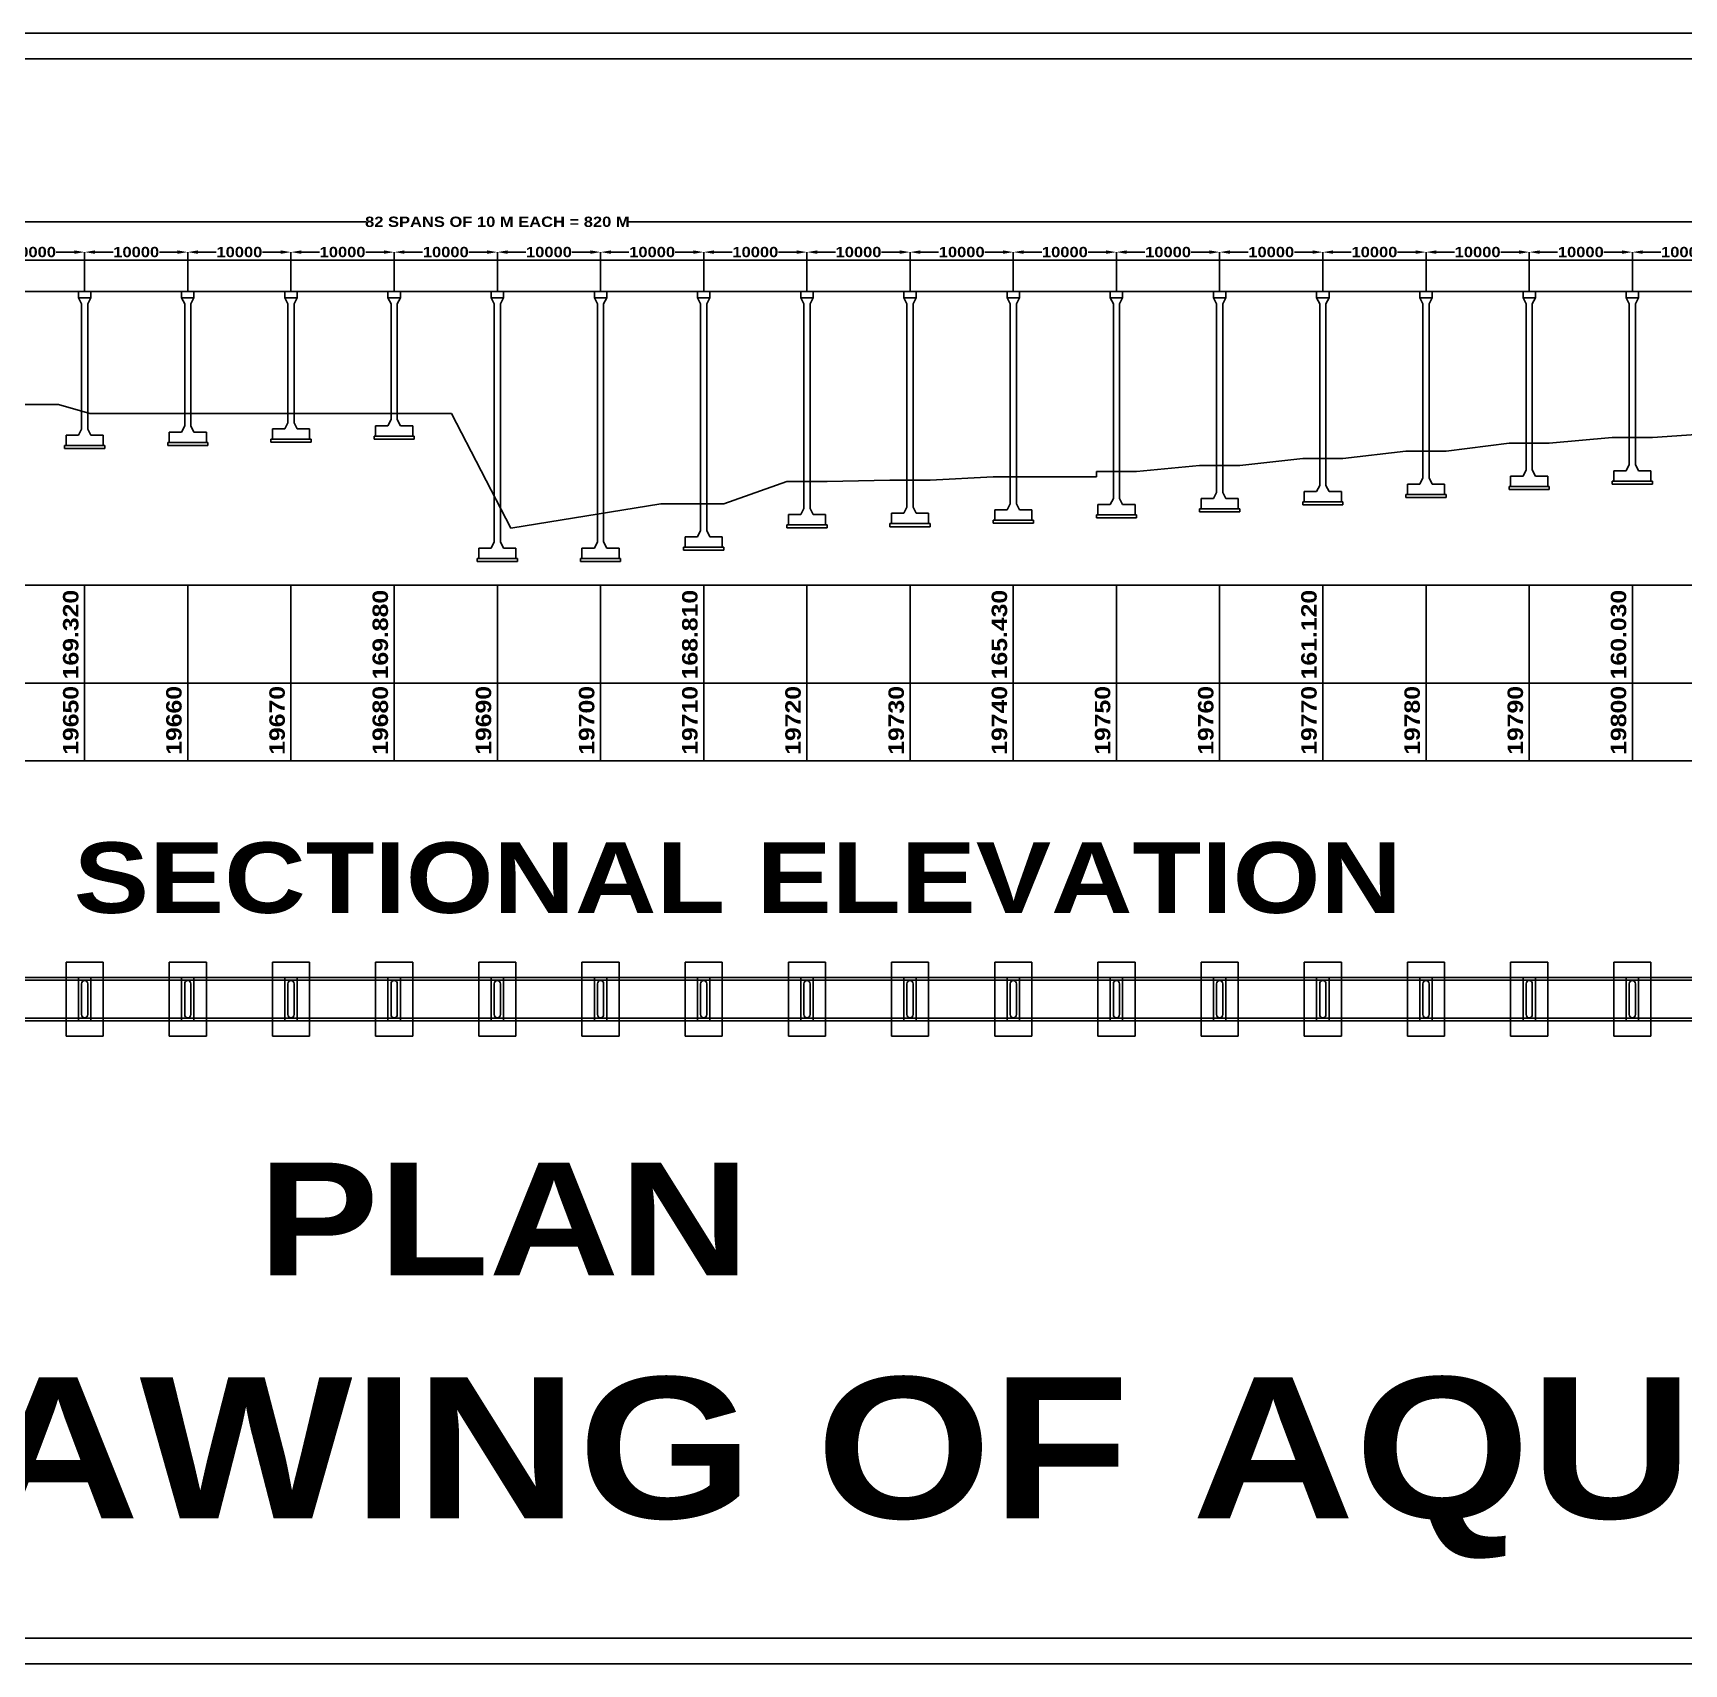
# Model space of a CAD drawing. Header units: millimetres. Extents: x -78649 to 789451, y -132618 to 25389.
# Drawn here: x 324151 to 484151, y -132618 to 25389 of the extents above; entities that cross this region are included whole.
import ezdxf

# ---------------------------------------------------------------- set-up
doc = ezdxf.new("R2010")
doc.units = ezdxf.units.MM
doc.styles.get("Standard").update_dxf_attribs({"font": 'ARIBLK.TTF'})
doc.dimstyles.new('ISO-25', dxfattribs={"dimtxt": 1000, "dimasz": 1000, "dimexe": 1.25, "dimexo": 0.625, "dimtad": 0, "dimtxsty": 'Standard', "dimcen": 75, "dimadec": 0, "dimazin": 0, "dimtfac": 1, "dimtmove": 0, "dimatfit": 2, "dimfxl": 0, "dimarcsym": 0})

# ---------------------------------------------------------------- blocks, each defined once
blk = doc.blocks.new('*D12')
at = {"color": 0, "lineweight": -2}
for p, q in [((369151, 3390), (369151, 4165)), ((370151, 4164), (371906, 4164)), ((378151, 4164), (376395, 4164)), ((379151, 3390), (379151, 4165))]:
    blk.add_line(p, q, dxfattribs=at)
at = {"color": 0}
for points in [[(370151, 4331), (370151, 3998), (369151, 4164)], [(378151, 4331), (378151, 3998), (379151, 4164)]]:
    blk.add_solid(points, dxfattribs=at)
at = {"layer": 'Defpoints', "color": 0}
for p in [(369151, 3389), (379151, 4164), (379151, 3389)]:
    blk.add_point(p, dxfattribs=at)
at = {"color": 0, "insert": (374151, 4164), "char_height": 1000, "attachment_point": 5}
blk.add_mtext('10000', dxfattribs=at)
blk = doc.blocks.new('*D13')
at = {"color": 0, "lineweight": -2}
for p, q in [((379151, 3390), (379151, 4165)), ((380151, 4164), (381906, 4164)), ((388151, 4164), (386395, 4164)), ((389151, 3390), (389151, 4165))]:
    blk.add_line(p, q, dxfattribs=at)
at = {"color": 0}
for points in [[(380151, 4331), (380151, 3998), (379151, 4164)], [(388151, 4331), (388151, 3998), (389151, 4164)]]:
    blk.add_solid(points, dxfattribs=at)
at = {"layer": 'Defpoints', "color": 0}
for p in [(379151, 3389), (389151, 4164), (389151, 3389)]:
    blk.add_point(p, dxfattribs=at)
at = {"color": 0, "insert": (384151, 4164), "char_height": 1000, "attachment_point": 5}
blk.add_mtext('10000', dxfattribs=at)
blk = doc.blocks.new('*D14')
at = {"color": 0, "lineweight": -2}
for p, q in [((389151, 3390), (389151, 4165)), ((390151, 4164), (391906, 4164)), ((398151, 4164), (396395, 4164)), ((399151, 3390), (399151, 4165))]:
    blk.add_line(p, q, dxfattribs=at)
at = {"color": 0}
for points in [[(390151, 4331), (390151, 3998), (389151, 4164)], [(398151, 4331), (398151, 3998), (399151, 4164)]]:
    blk.add_solid(points, dxfattribs=at)
at = {"layer": 'Defpoints', "color": 0}
for p in [(389151, 3389), (399151, 4164), (399151, 3389)]:
    blk.add_point(p, dxfattribs=at)
at = {"color": 0, "insert": (394151, 4164), "char_height": 1000, "attachment_point": 5}
blk.add_mtext('10000', dxfattribs=at)
blk = doc.blocks.new('*D15')
at = {"color": 0, "lineweight": -2}
for p, q in [((399151, 3390), (399151, 4165)), ((400151, 4164), (401906, 4164)), ((408151, 4164), (406395, 4164)), ((409151, 3390), (409151, 4165))]:
    blk.add_line(p, q, dxfattribs=at)
at = {"color": 0}
for points in [[(400151, 4331), (400151, 3998), (399151, 4164)], [(408151, 4331), (408151, 3998), (409151, 4164)]]:
    blk.add_solid(points, dxfattribs=at)
at = {"layer": 'Defpoints', "color": 0}
for p in [(399151, 3389), (409151, 4164), (409151, 3389)]:
    blk.add_point(p, dxfattribs=at)
at = {"color": 0, "insert": (404151, 4164), "char_height": 1000, "attachment_point": 5}
blk.add_mtext('10000', dxfattribs=at)
blk = doc.blocks.new('*D16')
at = {"color": 0, "lineweight": -2}
for p, q in [((409151, 3390), (409151, 4165)), ((410151, 4164), (411906, 4164)), ((418151, 4164), (416395, 4164)), ((419151, 3390), (419151, 4165))]:
    blk.add_line(p, q, dxfattribs=at)
at = {"color": 0}
for points in [[(410151, 4331), (410151, 3998), (409151, 4164)], [(418151, 4331), (418151, 3998), (419151, 4164)]]:
    blk.add_solid(points, dxfattribs=at)
at = {"layer": 'Defpoints', "color": 0}
for p in [(409151, 3389), (419151, 4164), (419151, 3389)]:
    blk.add_point(p, dxfattribs=at)
at = {"color": 0, "insert": (414151, 4164), "char_height": 1000, "attachment_point": 5}
blk.add_mtext('10000', dxfattribs=at)
blk = doc.blocks.new('*D17')
at = {"color": 0, "lineweight": -2}
for p, q in [((419151, 3390), (419151, 4165)), ((420151, 4164), (421906, 4164)), ((428151, 4164), (426395, 4164)), ((429151, 3390), (429151, 4165))]:
    blk.add_line(p, q, dxfattribs=at)
at = {"color": 0}
for points in [[(420151, 4331), (420151, 3998), (419151, 4164)], [(428151, 4331), (428151, 3998), (429151, 4164)]]:
    blk.add_solid(points, dxfattribs=at)
at = {"layer": 'Defpoints', "color": 0}
for p in [(419151, 3389), (429151, 4164), (429151, 3389)]:
    blk.add_point(p, dxfattribs=at)
at = {"color": 0, "insert": (424151, 4164), "char_height": 1000, "attachment_point": 5}
blk.add_mtext('10000', dxfattribs=at)
blk = doc.blocks.new('*D18')
at = {"color": 0, "lineweight": -2}
for p, q in [((429151, 3390), (429151, 4165)), ((430151, 4164), (431906, 4164)), ((438151, 4164), (436395, 4164)), ((439151, 3390), (439151, 4165))]:
    blk.add_line(p, q, dxfattribs=at)
at = {"color": 0}
for points in [[(430151, 4331), (430151, 3998), (429151, 4164)], [(438151, 4331), (438151, 3998), (439151, 4164)]]:
    blk.add_solid(points, dxfattribs=at)
at = {"layer": 'Defpoints', "color": 0}
for p in [(429151, 3389), (439151, 4164), (439151, 3389)]:
    blk.add_point(p, dxfattribs=at)
at = {"color": 0, "insert": (434151, 4164), "char_height": 1000, "attachment_point": 5}
blk.add_mtext('10000', dxfattribs=at)
blk = doc.blocks.new('*D19')
at = {"color": 0, "lineweight": -2}
for p, q in [((439151, 3390), (439151, 4165)), ((440151, 4164), (441906, 4164)), ((448151, 4164), (446395, 4164)), ((449151, 3390), (449151, 4165))]:
    blk.add_line(p, q, dxfattribs=at)
at = {"color": 0}
for points in [[(440151, 4331), (440151, 3998), (439151, 4164)], [(448151, 4331), (448151, 3998), (449151, 4164)]]:
    blk.add_solid(points, dxfattribs=at)
at = {"layer": 'Defpoints', "color": 0}
for p in [(439151, 3389), (449151, 4164), (449151, 3389)]:
    blk.add_point(p, dxfattribs=at)
at = {"color": 0, "insert": (444151, 4164), "char_height": 1000, "attachment_point": 5}
blk.add_mtext('10000', dxfattribs=at)
blk = doc.blocks.new('*D20')
at = {"color": 0, "lineweight": -2}
for p, q in [((449151, 3390), (449151, 4165)), ((450151, 4164), (451906, 4164)), ((458151, 4164), (456395, 4164)), ((459151, 3390), (459151, 4165))]:
    blk.add_line(p, q, dxfattribs=at)
at = {"color": 0}
for points in [[(450151, 4331), (450151, 3998), (449151, 4164)], [(458151, 4331), (458151, 3998), (459151, 4164)]]:
    blk.add_solid(points, dxfattribs=at)
at = {"layer": 'Defpoints', "color": 0}
for p in [(449151, 3389), (459151, 4164), (459151, 3389)]:
    blk.add_point(p, dxfattribs=at)
at = {"color": 0, "insert": (454151, 4164), "char_height": 1000, "attachment_point": 5}
blk.add_mtext('10000', dxfattribs=at)
blk = doc.blocks.new('*D21')
at = {"color": 0, "lineweight": -2}
for p, q in [((459151, 3390), (459151, 4165)), ((460151, 4164), (461906, 4164)), ((468151, 4164), (466395, 4164)), ((469151, 3390), (469151, 4165))]:
    blk.add_line(p, q, dxfattribs=at)
at = {"color": 0}
for points in [[(460151, 4331), (460151, 3998), (459151, 4164)], [(468151, 4331), (468151, 3998), (469151, 4164)]]:
    blk.add_solid(points, dxfattribs=at)
at = {"layer": 'Defpoints', "color": 0}
for p in [(459151, 3389), (469151, 4164), (469151, 3389)]:
    blk.add_point(p, dxfattribs=at)
at = {"color": 0, "insert": (464151, 4164), "char_height": 1000, "attachment_point": 5}
blk.add_mtext('10000', dxfattribs=at)
blk = doc.blocks.new('*D22')
at = {"color": 0, "lineweight": -2}
for p, q in [((469151, 3390), (469151, 4165)), ((470151, 4164), (471906, 4164)), ((478151, 4164), (476395, 4164)), ((479151, 3390), (479151, 4165))]:
    blk.add_line(p, q, dxfattribs=at)
at = {"color": 0}
for points in [[(470151, 4331), (470151, 3998), (469151, 4164)], [(478151, 4331), (478151, 3998), (479151, 4164)]]:
    blk.add_solid(points, dxfattribs=at)
at = {"layer": 'Defpoints', "color": 0}
for p in [(469151, 3389), (479151, 4164), (479151, 3389)]:
    blk.add_point(p, dxfattribs=at)
at = {"color": 0, "insert": (474151, 4164), "char_height": 1000, "attachment_point": 5}
blk.add_mtext('10000', dxfattribs=at)
blk = doc.blocks.new('*D23')
at = {"color": 0, "lineweight": -2}
for p, q in [((479151, 3390), (479151, 4165)), ((480151, 4164), (481906, 4164)), ((488151, 4164), (486395, 4164)), ((489151, 3390), (489151, 4165))]:
    blk.add_line(p, q, dxfattribs=at)
at = {"color": 0}
for points in [[(480151, 4331), (480151, 3998), (479151, 4164)], [(488151, 4331), (488151, 3998), (489151, 4164)]]:
    blk.add_solid(points, dxfattribs=at)
at = {"layer": 'Defpoints', "color": 0}
for p in [(479151, 3389), (489151, 4164), (489151, 3389)]:
    blk.add_point(p, dxfattribs=at)
at = {"color": 0, "insert": (484151, 4164), "char_height": 1000, "attachment_point": 5}
blk.add_mtext('10000', dxfattribs=at)
blk = doc.blocks.new('*D82')
at = {"color": 0, "lineweight": -2}
for p, q in [((339151, 3390), (339151, 4165)), ((340151, 4164), (341906, 4164)), ((348151, 4164), (346395, 4164)), ((349151, 3390), (349151, 4165))]:
    blk.add_line(p, q, dxfattribs=at)
at = {"color": 0}
for points in [[(340151, 4331), (340151, 3998), (339151, 4164)], [(348151, 4331), (348151, 3998), (349151, 4164)]]:
    blk.add_solid(points, dxfattribs=at)
at = {"layer": 'Defpoints', "color": 0}
for p in [(339151, 3389), (349151, 4164), (349151, 3389)]:
    blk.add_point(p, dxfattribs=at)
at = {"color": 0, "insert": (344151, 4164), "char_height": 1000, "attachment_point": 5}
blk.add_mtext('10000', dxfattribs=at)
blk = doc.blocks.new('*D80')
at = {"color": 0, "lineweight": -2}
for p, q in [((319151, 3390), (319151, 4165)), ((320151, 4164), (321906, 4164)), ((328151, 4164), (326395, 4164)), ((329151, 3390), (329151, 4165))]:
    blk.add_line(p, q, dxfattribs=at)
at = {"color": 0}
for points in [[(320151, 4331), (320151, 3998), (319151, 4164)], [(328151, 4331), (328151, 3998), (329151, 4164)]]:
    blk.add_solid(points, dxfattribs=at)
at = {"layer": 'Defpoints', "color": 0}
for p in [(319151, 3389), (329151, 4164), (329151, 3389)]:
    blk.add_point(p, dxfattribs=at)
at = {"color": 0, "insert": (324151, 4164), "char_height": 1000, "attachment_point": 5}
blk.add_mtext('10000', dxfattribs=at)
blk = doc.blocks.new('*D81')
at = {"color": 0, "lineweight": -2}
for p, q in [((329151, 3390), (329151, 4165)), ((330151, 4164), (331906, 4164)), ((338151, 4164), (336395, 4164)), ((339151, 3390), (339151, 4165))]:
    blk.add_line(p, q, dxfattribs=at)
at = {"color": 0}
for points in [[(330151, 4331), (330151, 3998), (329151, 4164)], [(338151, 4331), (338151, 3998), (339151, 4164)]]:
    blk.add_solid(points, dxfattribs=at)
at = {"layer": 'Defpoints', "color": 0}
for p in [(329151, 3389), (339151, 4164), (339151, 3389)]:
    blk.add_point(p, dxfattribs=at)
at = {"color": 0, "insert": (334151, 4164), "char_height": 1000, "attachment_point": 5}
blk.add_mtext('10000', dxfattribs=at)
blk = doc.blocks.new('*D84')
at = {"color": 0, "lineweight": -2}
for p, q in [((359151, 3390), (359151, 4165)), ((360151, 4164), (361906, 4164)), ((368151, 4164), (366395, 4164)), ((369151, 3390), (369151, 4165))]:
    blk.add_line(p, q, dxfattribs=at)
at = {"color": 0}
for points in [[(360151, 4331), (360151, 3998), (359151, 4164)], [(368151, 4331), (368151, 3998), (369151, 4164)]]:
    blk.add_solid(points, dxfattribs=at)
at = {"layer": 'Defpoints', "color": 0}
for p in [(359151, 3389), (369151, 4164), (369151, 3389)]:
    blk.add_point(p, dxfattribs=at)
at = {"color": 0, "insert": (364151, 4164), "char_height": 1000, "attachment_point": 5}
blk.add_mtext('10000', dxfattribs=at)
blk = doc.blocks.new('*D83')
at = {"color": 0, "lineweight": -2}
for p, q in [((349151, 3390), (349151, 4165)), ((350151, 4164), (351906, 4164)), ((358151, 4164), (356395, 4164)), ((359151, 3390), (359151, 4165))]:
    blk.add_line(p, q, dxfattribs=at)
at = {"color": 0}
for points in [[(350151, 4331), (350151, 3998), (349151, 4164)], [(358151, 4331), (358151, 3998), (359151, 4164)]]:
    blk.add_solid(points, dxfattribs=at)
at = {"layer": 'Defpoints', "color": 0}
for p in [(349151, 3389), (359151, 4164), (359151, 3389)]:
    blk.add_point(p, dxfattribs=at)
at = {"color": 0, "insert": (354151, 4164), "char_height": 1000, "attachment_point": 5}
blk.add_mtext('10000', dxfattribs=at)
blk = doc.blocks.new('*D85')
at = {"color": 0, "lineweight": -2}
for p, q in [((-40849, 3390), (-40849, 7097)), ((-39849, 7096), (356463, 7096)), ((778151, 7096), (381839, 7096)), ((779151, 4166), (779151, 7097))]:
    blk.add_line(p, q, dxfattribs=at)
at = {"color": 0}
for points in [[(-39849, 7263), (-39849, 6929), (-40849, 7096)], [(778151, 7263), (778151, 6929), (779151, 7096)]]:
    blk.add_solid(points, dxfattribs=at)
at = {"layer": 'Defpoints', "color": 0}
for p in [(779151, 7096), (-40849, 3390), (779151, 4165)]:
    blk.add_point(p, dxfattribs=at)
at = {"color": 0, "insert": (369151, 7096), "char_height": 1000, "attachment_point": 5}
blk.add_mtext('82 SPANS OF 10 M EACH = 820 M', dxfattribs=at)

msp = doc.modelspace()

# ---------------------------------------------------------------- linework, layer by layer
for p, q in [((-78649.128, 25389.045), (789450.872, 25389.045)), ((-76149.128, 22889.045), (786950.872, 22889.045)), ((-45649.128, 3389.045), (401700.872, 3389.045)), ((326600.872, 3389.045), (331700.872, 3389.045)), ((329150.872, 3389.045), (329150.872, 339.045)), ((336600.872, 3389.045), (341700.872, 3389.045)), ((339150.872, 3389.045), (339150.872, 339.045)), ((346600.872, 3389.045), (351700.872, 3389.045)), ((349150.872, 3389.045), (349150.872, 339.045)), ((356600.872, 3389.045), (361700.872, 3389.045)), ((359150.872, 3389.045), (359150.872, 339.045)), ((366600.872, 3389.045), (371700.872, 3389.045)), ((369150.872, 3389.045), (369150.872, 339.045)), ((369150.872, 3389.045), (369150.872, 339.045)), ((376600.872, 3389.045), (381700.872, 3389.045)), ((379150.872, 3389.045), (379150.872, 339.045)), ((386600.872, 3389.045), (391700.872, 3389.045)), ((389150.872, 3389.045), (389150.872, 339.045)), ((399150.872, 3389.045), (399150.872, 339.045)), ((399150.872, 3389.045), (421700.872, 3389.045)), ((399150.872, 3389.045), (481700.872, 3389.045)), ((399150.872, 3389.045), (571700.872, 3389.045)), ((399150.872, 3389.045), (783950.872, 3389.045)), ((406600.872, 3389.045), (411700.872, 3389.045)), ((409150.872, 3389.045), (409150.872, 339.045)), ((419150.872, 3389.045), (419150.872, 339.045)), ((426600.872, 3389.045), (431700.872, 3389.045)), ((429150.872, 3389.045), (429150.872, 339.045)), ((436600.872, 3389.045), (441700.872, 3389.045)), ((439150.872, 3389.045), (439150.872, 339.045)), ((446600.872, 3389.045), (451700.872, 3389.045)), ((449150.872, 3389.045), (449150.872, 339.045)), ((456600.872, 3389.045), (461700.872, 3389.045)), ((459150.872, 3389.045), (459150.872, 339.045)), ((466600.872, 3389.045), (471700.872, 3389.045)), ((469150.872, 3389.045), (469150.872, 339.045)), ((479150.872, 3389.045), (479150.872, 339.045)), ((271700.872, 339.045), (391700.872, 339.045)), ((326600.872, 339.045), (331700.872, 339.045)), ((328550.872, 339.045), (328550.872, -260.955)), ((329750.872, 339.045), (329750.872, -260.955)), ((336600.872, 339.045), (341700.872, 339.045)), ((338550.872, 339.045), (338550.872, -260.955)), ((339750.872, 339.045), (339750.872, -260.955)), ((346600.872, 339.045), (351700.872, 339.045)), ((348550.872, 339.045), (348550.872, -260.955)), ((349750.872, 339.045), (349750.872, -260.955)), ((356600.872, 339.045), (361700.872, 339.045)), ((358550.872, 339.045), (358550.872, -260.955)), ((359750.872, 339.045), (359750.872, -260.955)), ((366600.872, 339.045), (371700.872, 339.045)), ((368550.872, 339.045), (368550.872, -260.955)), ((368550.872, 339.045), (368550.872, -260.955)), ((369750.872, 339.045), (369750.872, -260.955)), ((369750.872, 339.045), (369750.872, -260.955)), ((376600.872, 339.045), (381700.872, 339.045)), ((378550.872, 339.045), (378550.872, -260.955)), ((379750.872, 339.045), (379750.872, -260.955)), ((386600.872, 339.045), (391700.872, 339.045)), ((388550.872, 339.045), (388550.872, -260.955)), ((389750.872, 339.045), (389750.872, -260.955)), ((396600.872, 339.045), (391700.872, 339.045)), ((396600.872, 339.045), (401700.872, 339.045)), ((398550.872, 339.045), (398550.872, -260.955)), ((399150.872, 339.045), (481700.872, 339.045)), ((399150.872, 339.045), (571700.872, 339.045)), ((399150.872, 339.045), (783950.872, 339.045)), ((399750.872, 339.045), (399750.872, -260.955)), ((406600.872, 339.045), (411700.872, 339.045)), ((408550.872, 339.045), (408550.872, -260.955)), ((409750.872, 339.045), (409750.872, -260.955)), ((416600.872, 339.045), (421700.872, 339.045)), ((418550.872, 339.045), (418550.872, -260.955)), ((419750.872, 339.045), (419750.872, -260.955)), ((426600.872, 339.045), (431700.872, 339.045)), ((428550.872, 339.045), (428550.872, -260.955)), ((429750.872, 339.045), (429750.872, -260.955)), ((436600.872, 339.045), (441700.872, 339.045)), ((438550.872, 339.045), (438550.872, -260.955)), ((439750.872, 339.045), (439750.872, -260.955)), ((446600.872, 339.045), (451700.872, 339.045)), ((448550.872, 339.045), (448550.872, -260.955)), ((449750.872, 339.045), (449750.872, -260.955)), ((456600.872, 339.045), (461700.872, 339.045)), ((458550.872, 339.045), (458550.872, -260.955)), ((459750.872, 339.045), (459750.872, -260.955)), ((466600.872, 339.045), (471700.872, 339.045)), ((468550.872, 339.045), (468550.872, -260.955)), ((469750.872, 339.045), (469750.872, -260.955)), ((478550.872, 339.045), (478550.872, -260.955)), ((479750.872, 339.045), (479750.872, -260.955)), ((328550.872, -260.955), (329750.872, -260.955)), ((328550.872, -260.955), (328850.872, -860.955)), ((328850.872, -860.955), (328850.872, -12974.195)), ((329750.872, -260.955), (329450.872, -860.955)), ((329450.872, -860.955), (329450.872, -12974.195)), ((338550.872, -260.955), (339750.872, -260.955)), ((338550.872, -260.955), (338850.872, -860.955)), ((338850.872, -860.955), (338850.872, -12667.117)), ((339750.872, -260.955), (339450.872, -860.955)), ((339450.872, -860.955), (339450.872, -12667.117)), ((348550.872, -260.955), (349750.872, -260.955)), ((348550.872, -260.955), (348850.872, -860.955)), ((348850.872, -860.955), (348850.872, -12360.039)), ((349750.872, -260.955), (349450.872, -860.955)), ((349450.872, -860.955), (349450.872, -12360.039)), ((358550.872, -260.955), (358850.872, -860.955)), ((358550.872, -260.955), (359750.872, -260.955)), ((358850.872, -860.955), (358850.872, -12052.961)), ((359750.872, -260.955), (359450.872, -860.955)), ((359450.872, -860.955), (359450.872, -12052.961)), ((368550.872, -260.955), (369750.872, -260.955)), ((368550.872, -260.955), (368850.872, -860.955)), ((368550.872, -260.955), (369750.872, -260.955)), ((368550.872, -260.955), (368850.872, -860.955)), ((368850.872, -860.955), (368850.872, -23910.955)), ((368850.872, -860.955), (368850.872, -11745.883)), ((369750.872, -260.955), (369450.872, -860.955)), ((369750.872, -260.955), (369450.872, -860.955)), ((369450.872, -860.955), (369450.872, -23910.955)), ((369450.872, -860.955), (369450.872, -11745.883)), ((378550.872, -260.955), (379750.872, -260.955)), ((378550.872, -260.955), (378850.872, -860.955)), ((378850.872, -860.955), (378850.872, -23910.955)), ((379750.872, -260.955), (379450.872, -860.955)), ((379450.872, -860.955), (379450.872, -23910.955)), ((388550.872, -260.955), (389750.872, -260.955)), ((388550.872, -260.955), (388850.872, -860.955)), ((388850.872, -860.955), (388850.872, -22810.955)), ((389750.872, -260.955), (389450.872, -860.955)), ((389450.872, -860.955), (389450.872, -22810.955)), ((398550.872, -260.955), (399750.872, -260.955)), ((398550.872, -260.955), (398850.872, -860.955)), ((398850.872, -860.955), (398850.872, -20660.955)), ((399750.872, -260.955), (399450.872, -860.955)), ((399450.872, -860.955), (399450.872, -20660.955)), ((408550.872, -260.955), (409750.872, -260.955)), ((408550.872, -260.955), (408850.872, -860.955)), ((408850.872, -860.955), (408850.872, -20540.955)), ((409750.872, -260.955), (409450.872, -860.955)), ((409450.872, -860.955), (409450.872, -20540.955)), ((418550.872, -260.955), (419750.872, -260.955)), ((418550.872, -260.955), (418850.872, -860.955)), ((418850.872, -860.955), (418850.872, -20210.955)), ((419750.872, -260.955), (419450.872, -860.955)), ((419450.872, -860.955), (419450.872, -20210.955)), ((428550.872, -260.955), (429750.872, -260.955)), ((428550.872, -260.955), (428850.872, -860.955)), ((428850.872, -860.955), (428850.872, -19690.955)), ((429750.872, -260.955), (429450.872, -860.955)), ((429450.872, -860.955), (429450.872, -19690.955)), ((438550.872, -260.955), (439750.872, -260.955)), ((438550.872, -260.955), (438850.872, -860.955)), ((438850.872, -860.955), (438850.872, -19110.955)), ((439750.872, -260.955), (439450.872, -860.955)), ((439450.872, -860.955), (439450.872, -19110.955)), ((448550.872, -260.955), (449750.872, -260.955)), ((448550.872, -260.955), (448850.872, -860.955)), ((448850.872, -860.955), (448850.872, -18430.955)), ((449750.872, -260.955), (449450.872, -860.955)), ((449450.872, -860.955), (449450.872, -18430.955)), ((458550.872, -260.955), (459750.872, -260.955)), ((458550.872, -260.955), (458850.872, -860.955)), ((458850.872, -860.955), (458850.872, -17710.955)), ((459750.872, -260.955), (459450.872, -860.955)), ((459450.872, -860.955), (459450.872, -17710.955)), ((468550.872, -260.955), (469750.872, -260.955)), ((468550.872, -260.955), (468850.872, -860.955)), ((468850.872, -860.955), (468850.872, -16930.955)), ((469750.872, -260.955), (469450.872, -860.955)), ((469450.872, -860.955), (469450.872, -16930.955)), ((478550.872, -260.955), (479750.872, -260.955)), ((478550.872, -260.955), (478850.872, -860.955)), ((478850.872, -860.955), (478850.872, -16410.955)), ((479750.872, -260.955), (479450.872, -860.955)), ((479450.872, -860.955), (479450.872, -16410.955)), ((-24098.62, -10610.955), (326608.977, -10610.955)), ((326608.977, -10610.955), (329659.05, -11474.195)), ((329659.05, -11474.195), (343926.802, -11474.195)), ((338850.872, -12667.117), (338550.872, -13267.117)), ((339450.872, -12667.117), (339750.872, -13267.117)), ((343926.802, -11474.195), (364719.908, -11474.195)), ((348850.872, -12360.039), (348550.872, -12960.039)), ((349450.872, -12360.039), (349750.872, -12960.039)), ((354082.526, -11474.195), (363806.092, -11474.195)), ((357350.872, -12652.961), (357350.872, -13652.961)), ((357350.872, -12652.961), (358550.872, -12652.961)), ((358850.872, -12052.961), (358550.872, -12652.961)), ((359450.872, -12052.961), (359750.872, -12652.961)), ((359750.872, -12652.961), (360950.872, -12652.961)), ((360950.872, -12652.961), (360950.872, -13652.961)), ((364719.908, -11474.195), (370460.177, -22595.965)), ((327350.872, -13574.195), (327350.872, -14574.195)), ((327350.872, -13574.195), (328550.872, -13574.195)), ((328850.872, -12974.195), (328550.872, -13574.195)), ((329450.872, -12974.195), (329750.872, -13574.195)), ((329750.872, -13574.195), (330950.872, -13574.195)), ((330950.872, -13574.195), (330950.872, -14574.195)), ((337200.872, -14267.117), (341100.872, -14267.117)), ((337200.872, -14267.117), (337200.872, -14567.117)), ((337350.872, -13267.117), (337350.872, -14267.117)), ((337350.872, -13267.117), (338550.872, -13267.117)), ((339750.872, -13267.117), (340950.872, -13267.117)), ((340950.872, -13267.117), (340950.872, -14267.117)), ((341100.872, -14267.117), (341100.872, -14567.117)), ((347200.872, -13960.039), (351100.872, -13960.039)), ((347200.872, -13960.039), (347200.872, -14260.039)), ((347200.872, -14260.039), (351100.872, -14260.039)), ((347350.872, -12960.039), (347350.872, -13960.039)), ((347350.872, -12960.039), (348550.872, -12960.039)), ((349750.872, -12960.039), (350950.872, -12960.039)), ((350950.872, -12960.039), (350950.872, -13960.039)), ((351100.872, -13960.039), (351100.872, -14260.039)), ((357200.872, -13652.961), (357200.872, -13952.961)), ((357200.872, -13652.961), (361100.872, -13652.961)), ((357200.872, -13952.961), (361100.872, -13952.961)), ((361100.872, -13652.961), (361100.872, -13952.961)), ((461100.872, -15110.955), (467200.872, -14330.955)), ((467200.872, -14330.955), (471100.872, -14330.955)), ((471100.872, -14330.955), (477200.872, -13810.955)), ((477200.872, -13810.955), (481100.872, -13810.955)), ((481100.872, -13810.955), (487200.872, -13360.955)), ((327200.872, -14574.195), (327200.872, -14874.195)), ((327200.872, -14574.195), (331100.872, -14574.195)), ((327200.872, -14874.195), (331100.872, -14874.195)), ((331100.872, -14574.195), (331100.872, -14874.195)), ((337200.872, -14567.117), (341100.872, -14567.117)), ((441100.872, -16510.955), (447200.872, -15830.955)), ((447200.872, -15830.955), (451100.872, -15830.955)), ((451100.872, -15830.955), (457200.872, -15110.955)), ((457200.872, -15110.955), (461100.872, -15110.955)), ((427200.872, -17090.955), (431100.872, -17090.955)), ((427200.872, -17610.955), (427200.872, -17090.955)), ((431100.872, -17090.955), (437200.872, -16510.955)), ((437200.872, -16510.955), (441100.872, -16510.955)), ((437200.872, -16510.955), (441100.872, -16510.955)), ((467350.872, -17530.955), (467350.872, -18530.955)), ((467350.872, -17530.955), (468550.872, -17530.955)), ((468850.872, -16930.955), (468550.872, -17530.955)), ((469450.872, -16930.955), (469750.872, -17530.955)), ((469750.872, -17530.955), (470950.872, -17530.955)), ((470950.872, -17530.955), (470950.872, -18530.955)), ((477350.872, -17010.955), (477350.872, -18010.955)), ((477350.872, -17010.955), (478550.872, -17010.955)), ((478850.872, -16410.955), (478550.872, -17010.955)), ((479450.872, -16410.955), (479750.872, -17010.955)), ((479750.872, -17010.955), (480950.872, -17010.955)), ((480950.872, -17010.955), (480950.872, -18010.955)), ((391100.872, -20210.955), (397200.872, -18060.955)), ((397200.872, -18060.955), (401100.872, -18060.955)), ((397200.872, -18060.955), (401100.872, -18060.955)), ((401100.872, -18060.955), (407200.872, -17940.955)), ((407200.872, -17940.955), (411100.872, -17940.955)), ((407200.872, -17940.955), (411100.872, -17940.955)), ((411100.872, -17940.955), (417200.872, -17610.955)), ((417200.872, -17610.955), (421100.872, -17610.955)), ((417200.872, -17610.955), (421100.872, -17610.955)), ((421100.872, -17610.955), (427200.872, -17610.955)), ((438850.872, -19110.955), (438550.872, -19710.955)), ((439450.872, -19110.955), (439750.872, -19710.955)), ((447350.872, -19030.955), (447350.872, -20030.955)), ((447350.872, -19030.955), (448550.872, -19030.955)), ((448850.872, -18430.955), (448550.872, -19030.955)), ((449450.872, -18430.955), (449750.872, -19030.955)), ((449750.872, -19030.955), (450950.872, -19030.955)), ((450950.872, -19030.955), (450950.872, -20030.955)), ((457350.872, -18310.955), (457350.872, -19310.955)), ((457350.872, -18310.955), (458550.872, -18310.955)), ((458850.872, -17710.955), (458550.872, -18310.955)), ((459450.872, -17710.955), (459750.872, -18310.955)), ((459750.872, -18310.955), (460950.872, -18310.955)), ((460950.872, -18310.955), (460950.872, -19310.955)), ((467200.872, -18530.955), (471100.872, -18530.955)), ((467200.872, -18530.955), (467200.872, -18830.955)), ((467200.872, -18830.955), (471100.872, -18830.955)), ((471100.872, -18530.955), (471100.872, -18830.955)), ((477200.872, -18010.955), (481100.872, -18010.955)), ((477200.872, -18010.955), (477200.872, -18310.955)), ((477200.872, -18310.955), (481100.872, -18310.955)), ((481100.872, -18010.955), (481100.872, -18310.955)), ((370460.177, -22595.965), (385008.736, -20210.955)), ((385008.736, -20210.955), (391100.872, -20210.955)), ((398850.872, -20660.955), (398550.872, -21260.955)), ((399450.872, -20660.955), (399750.872, -21260.955)), ((408850.872, -20540.955), (408550.872, -21140.955)), ((409450.872, -20540.955), (409750.872, -21140.955)), ((418850.872, -20210.955), (418550.872, -20810.955)), ((419450.872, -20210.955), (419750.872, -20810.955)), ((427350.872, -20290.955), (427350.872, -21290.955)), ((427350.872, -20290.955), (428550.872, -20290.955)), ((428850.872, -19690.955), (428550.872, -20290.955)), ((429450.872, -19690.955), (429750.872, -20290.955)), ((429750.872, -20290.955), (430950.872, -20290.955)), ((430950.872, -20290.955), (430950.872, -21290.955)), ((437200.872, -20710.955), (441100.872, -20710.955)), ((437200.872, -20710.955), (437200.872, -21010.955)), ((437350.872, -19710.955), (437350.872, -20710.955)), ((437350.872, -19710.955), (438550.872, -19710.955)), ((439750.872, -19710.955), (440950.872, -19710.955)), ((440950.872, -19710.955), (440950.872, -20710.955)), ((441100.872, -20710.955), (441100.872, -21010.955)), ((447200.872, -20030.955), (451100.872, -20030.955)), ((447200.872, -20030.955), (447200.872, -20330.955)), ((447200.872, -20330.955), (451100.872, -20330.955)), ((451100.872, -20030.955), (451100.872, -20330.955)), ((457200.872, -19310.955), (461100.872, -19310.955)), ((457200.872, -19310.955), (457200.872, -19610.955)), ((457200.872, -19610.955), (461100.872, -19610.955)), ((461100.872, -19310.955), (461100.872, -19610.955)), ((397200.872, -22260.955), (401100.872, -22260.955)), ((397200.872, -22260.955), (397200.872, -22560.955)), ((397350.872, -21260.955), (397350.872, -22260.955)), ((397350.872, -21260.955), (398550.872, -21260.955)), ((399750.872, -21260.955), (400950.872, -21260.955)), ((400950.872, -21260.955), (400950.872, -22260.955)), ((401100.872, -22260.955), (401100.872, -22560.955)), ((407200.872, -22140.955), (411100.872, -22140.955)), ((407200.872, -22140.955), (407200.872, -22440.955)), ((407350.872, -21140.955), (407350.872, -22140.955)), ((407350.872, -21140.955), (408550.872, -21140.955)), ((409750.872, -21140.955), (410950.872, -21140.955)), ((410950.872, -21140.955), (410950.872, -22140.955)), ((411100.872, -22140.955), (411100.872, -22440.955)), ((417200.872, -21810.955), (421100.872, -21810.955)), ((417200.872, -21810.955), (417200.872, -22110.955)), ((417200.872, -22110.955), (421100.872, -22110.955)), ((417350.872, -20810.955), (417350.872, -21810.955)), ((417350.872, -20810.955), (418550.872, -20810.955)), ((419750.872, -20810.955), (420950.872, -20810.955)), ((420950.872, -20810.955), (420950.872, -21810.955)), ((421100.872, -21810.955), (421100.872, -22110.955)), ((427200.872, -21290.955), (431100.872, -21290.955)), ((427200.872, -21290.955), (427200.872, -21590.955)), ((427200.872, -21590.955), (431100.872, -21590.955)), ((431100.872, -21290.955), (431100.872, -21590.955)), ((437200.872, -21010.955), (441100.872, -21010.955)), ((368850.872, -23910.955), (368550.872, -24510.955)), ((369450.872, -23910.955), (369750.872, -24510.955)), ((378850.872, -23910.955), (378550.872, -24510.955)), ((379450.872, -23910.955), (379750.872, -24510.955)), ((387350.872, -23410.955), (387350.872, -24410.955)), ((387350.872, -23410.955), (388550.872, -23410.955)), ((388850.872, -22810.955), (388550.872, -23410.955)), ((389450.872, -22810.955), (389750.872, -23410.955)), ((389750.872, -23410.955), (390950.872, -23410.955)), ((390950.872, -23410.955), (390950.872, -24410.955)), ((397200.872, -22560.955), (401100.872, -22560.955)), ((407200.872, -22440.955), (411100.872, -22440.955)), ((367200.872, -25510.955), (371100.872, -25510.955)), ((367200.872, -25510.955), (367200.872, -25810.955)), ((367350.872, -24510.955), (367350.872, -25510.955)), ((367350.872, -24510.955), (368550.872, -24510.955)), ((369750.872, -24510.955), (370950.872, -24510.955)), ((370950.872, -24510.955), (370950.872, -25510.955)), ((371100.872, -25510.955), (371100.872, -25810.955)), ((377200.872, -25510.955), (381100.872, -25510.955)), ((377200.872, -25510.955), (377200.872, -25810.955)), ((377350.872, -24510.955), (377350.872, -25510.955)), ((377350.872, -24510.955), (378550.872, -24510.955)), ((379750.872, -24510.955), (380950.872, -24510.955)), ((380950.872, -24510.955), (380950.872, -25510.955)), ((381100.872, -25510.955), (381100.872, -25810.955)), ((387200.872, -24410.955), (391100.872, -24410.955)), ((387200.872, -24410.955), (387200.872, -24710.955)), ((387200.872, -24710.955), (391100.872, -24710.955)), ((391100.872, -24410.955), (391100.872, -24710.955)), ((367200.872, -25810.955), (371100.872, -25810.955)), ((377200.872, -25810.955), (381100.872, -25810.955)), ((-76149.128, -28110.955), (786950.872, -28110.955)), ((329150.872, -28110.955), (329150.872, -45110.955)), ((339150.872, -28110.955), (339150.872, -45110.955)), ((349150.872, -28110.955), (349150.872, -45110.955)), ((359150.872, -28110.955), (359150.872, -45110.955)), ((369150.872, -28110.955), (369150.872, -45110.955)), ((369150.872, -28110.955), (369150.872, -45110.955)), ((379150.872, -28110.955), (379150.872, -45110.955)), ((389150.872, -28110.955), (389150.872, -45110.955)), ((399150.872, -28110.955), (399150.872, -45110.955)), ((409150.872, -28110.955), (409150.872, -45110.955)), ((419150.872, -28110.955), (419150.872, -45110.955)), ((429150.872, -28110.955), (429150.872, -45110.955)), ((439150.872, -28110.955), (439150.872, -45110.955)), ((449150.872, -28110.955), (449150.872, -45110.955)), ((459150.872, -28110.955), (459150.872, -45110.955)), ((469150.872, -28110.955), (469150.872, -45110.955)), ((479150.872, -28110.955), (479150.872, -45110.955)), ((-76149.128, -37610.955), (786950.872, -37610.955)), ((-76149.128, -45110.955), (786950.872, -45110.955)), ((327350.872, -71810.955), (327350.872, -64610.955)), ((327350.872, -64610.955), (330950.872, -64610.955)), ((330950.872, -71810.955), (330950.872, -64610.955)), ((337350.872, -71810.955), (337350.872, -64610.955)), ((337350.872, -64610.955), (340950.872, -64610.955)), ((340950.872, -71810.955), (340950.872, -64610.955)), ((347350.872, -71810.955), (347350.872, -64610.955)), ((347350.872, -64610.955), (350950.872, -64610.955)), ((350950.872, -71810.955), (350950.872, -64610.955)), ((357350.872, -71810.955), (357350.872, -64610.955)), ((357350.872, -64610.955), (360950.872, -64610.955)), ((360950.872, -71810.955), (360950.872, -64610.955)), ((367350.872, -71810.955), (367350.872, -64610.955)), ((367350.872, -64610.955), (370950.872, -64610.955)), ((367350.872, -71810.955), (367350.872, -64610.955)), ((367350.872, -64610.955), (370950.872, -64610.955)), ((370950.872, -71810.955), (370950.872, -64610.955)), ((370950.872, -71810.955), (370950.872, -64610.955)), ((377350.872, -71810.955), (377350.872, -64610.955)), ((377350.872, -64610.955), (380950.872, -64610.955)), ((380950.872, -71810.955), (380950.872, -64610.955)), ((387350.872, -71810.955), (387350.872, -64610.955)), ((387350.872, -64610.955), (390950.872, -64610.955)), ((390950.872, -71810.955), (390950.872, -64610.955)), ((397350.872, -71810.955), (397350.872, -64610.955)), ((397350.872, -64610.955), (400950.872, -64610.955)), ((400950.872, -71810.955), (400950.872, -64610.955)), ((407350.872, -71810.955), (407350.872, -64610.955)), ((407350.872, -64610.955), (410950.872, -64610.955)), ((410950.872, -71810.955), (410950.872, -64610.955)), ((417350.872, -71810.955), (417350.872, -64610.955)), ((417350.872, -64610.955), (420950.872, -64610.955)), ((420950.872, -71810.955), (420950.872, -64610.955)), ((427350.872, -71810.955), (427350.872, -64610.955)), ((427350.872, -64610.955), (430950.872, -64610.955)), ((430950.872, -71810.955), (430950.872, -64610.955)), ((437350.872, -71810.955), (437350.872, -64610.955)), ((437350.872, -64610.955), (440950.872, -64610.955)), ((440950.872, -71810.955), (440950.872, -64610.955)), ((447350.872, -71810.955), (447350.872, -64610.955)), ((447350.872, -64610.955), (450950.872, -64610.955)), ((450950.872, -71810.955), (450950.872, -64610.955)), ((457350.872, -71810.955), (457350.872, -64610.955)), ((457350.872, -64610.955), (460950.872, -64610.955)), ((460950.872, -71810.955), (460950.872, -64610.955)), ((467350.872, -71810.955), (467350.872, -64610.955)), ((467350.872, -64610.955), (470950.872, -64610.955)), ((470950.872, -71810.955), (470950.872, -64610.955)), ((477350.872, -71810.955), (477350.872, -64610.955)), ((477350.872, -64610.955), (480950.872, -64610.955)), ((480950.872, -71810.955), (480950.872, -64610.955)), ((317350.872, -66110.955), (330950.872, -66110.955)), ((317350.872, -66360.955), (330950.872, -66360.955)), ((327350.872, -66110.955), (340950.872, -66110.955)), ((327350.872, -66360.955), (340950.872, -66360.955)), ((328550.872, -70310.955), (328550.872, -66110.955)), ((328550.872, -66110.955), (329750.872, -66110.955)), ((328850.872, -69710.955), (328850.872, -66710.955)), ((329450.872, -69710.955), (329450.872, -66710.955)), ((329750.872, -70310.955), (329750.872, -66110.955)), ((337350.872, -66110.955), (350950.872, -66110.955)), ((337350.872, -66360.955), (350950.872, -66360.955)), ((338550.872, -70310.955), (338550.872, -66110.955)), ((338550.872, -66110.955), (339750.872, -66110.955)), ((338850.872, -69710.955), (338850.872, -66710.955)), ((339450.872, -69710.955), (339450.872, -66710.955)), ((339750.872, -70310.955), (339750.872, -66110.955)), ((347350.872, -66110.955), (360950.872, -66110.955)), ((347350.872, -66360.955), (360950.872, -66360.955)), ((348550.872, -70310.955), (348550.872, -66110.955)), ((348550.872, -66110.955), (349750.872, -66110.955)), ((348850.872, -69710.955), (348850.872, -66710.955)), ((349450.872, -69710.955), (349450.872, -66710.955)), ((349750.872, -70310.955), (349750.872, -66110.955)), ((357350.872, -66110.955), (370950.872, -66110.955)), ((357350.872, -66360.955), (370950.872, -66360.955)), ((358550.872, -70310.955), (358550.872, -66110.955)), ((358550.872, -66110.955), (359750.872, -66110.955)), ((358850.872, -69710.955), (358850.872, -66710.955)), ((359450.872, -69710.955), (359450.872, -66710.955)), ((359750.872, -70310.955), (359750.872, -66110.955)), ((367350.872, -66110.955), (380950.872, -66110.955)), ((367350.872, -66360.955), (380950.872, -66360.955)), ((368550.872, -70310.955), (368550.872, -66110.955)), ((368550.872, -66110.955), (369750.872, -66110.955)), ((368550.872, -70310.955), (368550.872, -66110.955)), ((368550.872, -66110.955), (369750.872, -66110.955)), ((368850.872, -69710.955), (368850.872, -66710.955)), ((368850.872, -69710.955), (368850.872, -66710.955)), ((369450.872, -69710.955), (369450.872, -66710.955)), ((369450.872, -69710.955), (369450.872, -66710.955)), ((369750.872, -70310.955), (369750.872, -66110.955)), ((369750.872, -70310.955), (369750.872, -66110.955)), ((377350.872, -66110.955), (390950.872, -66110.955)), ((377350.872, -66360.955), (390950.872, -66360.955)), ((378550.872, -70310.955), (378550.872, -66110.955)), ((378550.872, -66110.955), (379750.872, -66110.955)), ((378850.872, -69710.955), (378850.872, -66710.955)), ((379450.872, -69710.955), (379450.872, -66710.955)), ((379750.872, -70310.955), (379750.872, -66110.955)), ((387350.872, -66110.955), (400950.872, -66110.955)), ((387350.872, -66360.955), (400950.872, -66360.955)), ((388550.872, -70310.955), (388550.872, -66110.955)), ((388550.872, -66110.955), (389750.872, -66110.955)), ((388850.872, -69710.955), (388850.872, -66710.955)), ((389450.872, -69710.955), (389450.872, -66710.955)), ((389750.872, -70310.955), (389750.872, -66110.955)), ((397350.872, -66110.955), (410950.872, -66110.955)), ((397350.872, -66360.955), (410950.872, -66360.955)), ((398550.872, -70310.955), (398550.872, -66110.955)), ((398550.872, -66110.955), (399750.872, -66110.955)), ((398850.872, -69710.955), (398850.872, -66710.955)), ((399450.872, -69710.955), (399450.872, -66710.955)), ((399750.872, -70310.955), (399750.872, -66110.955)), ((407350.872, -66110.955), (420950.872, -66110.955)), ((407350.872, -66360.955), (420950.872, -66360.955)), ((408550.872, -70310.955), (408550.872, -66110.955)), ((408550.872, -66110.955), (409750.872, -66110.955)), ((408850.872, -69710.955), (408850.872, -66710.955)), ((409450.872, -69710.955), (409450.872, -66710.955)), ((409750.872, -70310.955), (409750.872, -66110.955)), ((417350.872, -66110.955), (430950.872, -66110.955)), ((417350.872, -66360.955), (430950.872, -66360.955)), ((418550.872, -70310.955), (418550.872, -66110.955)), ((418550.872, -66110.955), (419750.872, -66110.955)), ((418850.872, -69710.955), (418850.872, -66710.955)), ((419450.872, -69710.955), (419450.872, -66710.955)), ((419750.872, -70310.955), (419750.872, -66110.955)), ((427350.872, -66110.955), (440950.872, -66110.955)), ((427350.872, -66360.955), (440950.872, -66360.955)), ((428550.872, -70310.955), (428550.872, -66110.955)), ((428550.872, -66110.955), (429750.872, -66110.955)), ((428850.872, -69710.955), (428850.872, -66710.955)), ((429450.872, -69710.955), (429450.872, -66710.955)), ((429750.872, -70310.955), (429750.872, -66110.955)), ((437350.872, -66110.955), (450950.872, -66110.955)), ((437350.872, -66360.955), (450950.872, -66360.955)), ((438550.872, -70310.955), (438550.872, -66110.955)), ((438550.872, -66110.955), (439750.872, -66110.955)), ((438850.872, -69710.955), (438850.872, -66710.955)), ((439450.872, -69710.955), (439450.872, -66710.955)), ((439750.872, -70310.955), (439750.872, -66110.955)), ((447350.872, -66110.955), (460950.872, -66110.955)), ((447350.872, -66360.955), (460950.872, -66360.955)), ((448550.872, -70310.955), (448550.872, -66110.955)), ((448550.872, -66110.955), (449750.872, -66110.955)), ((448850.872, -69710.955), (448850.872, -66710.955)), ((449450.872, -69710.955), (449450.872, -66710.955)), ((449750.872, -70310.955), (449750.872, -66110.955)), ((457350.872, -66110.955), (470950.872, -66110.955)), ((457350.872, -66360.955), (470950.872, -66360.955)), ((458550.872, -70310.955), (458550.872, -66110.955)), ((458550.872, -66110.955), (459750.872, -66110.955)), ((458850.872, -69710.955), (458850.872, -66710.955)), ((459450.872, -69710.955), (459450.872, -66710.955)), ((459750.872, -70310.955), (459750.872, -66110.955)), ((467350.872, -66110.955), (480950.872, -66110.955)), ((467350.872, -66360.955), (480950.872, -66360.955)), ((468550.872, -70310.955), (468550.872, -66110.955)), ((468550.872, -66110.955), (469750.872, -66110.955)), ((468850.872, -69710.955), (468850.872, -66710.955)), ((469450.872, -69710.955), (469450.872, -66710.955)), ((469750.872, -70310.955), (469750.872, -66110.955)), ((477350.872, -66110.955), (490950.872, -66110.955)), ((477350.872, -66360.955), (490950.872, -66360.955)), ((478550.872, -70310.955), (478550.872, -66110.955)), ((478550.872, -66110.955), (479750.872, -66110.955)), ((478850.872, -69710.955), (478850.872, -66710.955)), ((479450.872, -69710.955), (479450.872, -66710.955)), ((479750.872, -70310.955), (479750.872, -66110.955)), ((317350.872, -70060.955), (330950.872, -70060.955)), ((317350.872, -70310.955), (330950.872, -70310.955)), ((327350.872, -70060.955), (340950.872, -70060.955)), ((327350.872, -70310.955), (340950.872, -70310.955)), ((328550.872, -70310.955), (329750.872, -70310.955)), ((337350.872, -70060.955), (350950.872, -70060.955)), ((337350.872, -70310.955), (350950.872, -70310.955)), ((338550.872, -70310.955), (339750.872, -70310.955)), ((347350.872, -70060.955), (360950.872, -70060.955)), ((347350.872, -70310.955), (360950.872, -70310.955)), ((348550.872, -70310.955), (349750.872, -70310.955)), ((357350.872, -70060.955), (370950.872, -70060.955)), ((357350.872, -70310.955), (370950.872, -70310.955)), ((358550.872, -70310.955), (359750.872, -70310.955)), ((367350.872, -70060.955), (380950.872, -70060.955)), ((367350.872, -70310.955), (380950.872, -70310.955)), ((368550.872, -70310.955), (369750.872, -70310.955)), ((368550.872, -70310.955), (369750.872, -70310.955)), ((377350.872, -70060.955), (390950.872, -70060.955)), ((377350.872, -70310.955), (390950.872, -70310.955)), ((378550.872, -70310.955), (379750.872, -70310.955)), ((387350.872, -70060.955), (400950.872, -70060.955)), ((387350.872, -70310.955), (400950.872, -70310.955)), ((388550.872, -70310.955), (389750.872, -70310.955)), ((397350.872, -70060.955), (410950.872, -70060.955)), ((397350.872, -70310.955), (410950.872, -70310.955)), ((398550.872, -70310.955), (399750.872, -70310.955)), ((407350.872, -70060.955), (420950.872, -70060.955)), ((407350.872, -70310.955), (420950.872, -70310.955)), ((408550.872, -70310.955), (409750.872, -70310.955)), ((417350.872, -70060.955), (430950.872, -70060.955)), ((417350.872, -70310.955), (430950.872, -70310.955)), ((418550.872, -70310.955), (419750.872, -70310.955)), ((427350.872, -70060.955), (440950.872, -70060.955)), ((427350.872, -70310.955), (440950.872, -70310.955)), ((428550.872, -70310.955), (429750.872, -70310.955)), ((437350.872, -70060.955), (450950.872, -70060.955)), ((437350.872, -70310.955), (450950.872, -70310.955)), ((438550.872, -70310.955), (439750.872, -70310.955)), ((447350.872, -70060.955), (460950.872, -70060.955)), ((447350.872, -70310.955), (460950.872, -70310.955)), ((448550.872, -70310.955), (449750.872, -70310.955)), ((457350.872, -70060.955), (470950.872, -70060.955)), ((457350.872, -70310.955), (470950.872, -70310.955)), ((458550.872, -70310.955), (459750.872, -70310.955)), ((467350.872, -70060.955), (480950.872, -70060.955)), ((467350.872, -70310.955), (480950.872, -70310.955)), ((468550.872, -70310.955), (469750.872, -70310.955)), ((477350.872, -70060.955), (490950.872, -70060.955)), ((477350.872, -70310.955), (490950.872, -70310.955)), ((478550.872, -70310.955), (479750.872, -70310.955)), ((327350.872, -71810.955), (330950.872, -71810.955)), ((337350.872, -71810.955), (340950.872, -71810.955)), ((347350.872, -71810.955), (350950.872, -71810.955)), ((357350.872, -71810.955), (360950.872, -71810.955)), ((367350.872, -71810.955), (370950.872, -71810.955)), ((367350.872, -71810.955), (370950.872, -71810.955)), ((377350.872, -71810.955), (380950.872, -71810.955)), ((387350.872, -71810.955), (390950.872, -71810.955)), ((397350.872, -71810.955), (400950.872, -71810.955)), ((407350.872, -71810.955), (410950.872, -71810.955)), ((417350.872, -71810.955), (420950.872, -71810.955)), ((427350.872, -71810.955), (430950.872, -71810.955)), ((437350.872, -71810.955), (440950.872, -71810.955)), ((447350.872, -71810.955), (450950.872, -71810.955)), ((457350.872, -71810.955), (460950.872, -71810.955)), ((467350.872, -71810.955), (470950.872, -71810.955)), ((477350.872, -71810.955), (480950.872, -71810.955)), ((-76149.128, -130117.936), (786950.872, -130117.936)), ((-78649.128, -132617.936), (789450.872, -132617.936))]:
    msp.add_line(p, q)
for centre, start, end in [((329150.872, -66710.955), 0, 180), ((339150.872, -66710.955), 0, 180), ((349150.872, -66710.955), 0, 180), ((359150.872, -66710.955), 0, 180), ((369150.872, -66710.955), 0, 180), ((369150.872, -66710.955), 0, 180), ((379150.872, -66710.955), 0, 180), ((389150.872, -66710.955), 0, 180), ((399150.872, -66710.955), 0, 180), ((409150.872, -66710.955), 0, 180), ((419150.872, -66710.955), 0, 180), ((429150.872, -66710.955), 0, 180), ((439150.872, -66710.955), 0, 180), ((449150.872, -66710.955), 0, 180), ((459150.872, -66710.955), 0, 180), ((469150.872, -66710.955), 0, 180), ((479150.872, -66710.955), 0, 180), ((329150.872, -69710.955), 180, 0), ((339150.872, -69710.955), 180, 0), ((349150.872, -69710.955), 180, 0), ((359150.872, -69710.955), 180, 0), ((369150.872, -69710.955), 180, 0), ((369150.872, -69710.955), 180, 0), ((379150.872, -69710.955), 180, 0), ((389150.872, -69710.955), 180, 0), ((399150.872, -69710.955), 180, 0), ((409150.872, -69710.955), 180, 0), ((419150.872, -69710.955), 180, 0), ((429150.872, -69710.955), 180, 0), ((439150.872, -69710.955), 180, 0), ((449150.872, -69710.955), 180, 0), ((459150.872, -69710.955), 180, 0), ((469150.872, -69710.955), 180, 0), ((479150.872, -69710.955), 180, 0)]:
    msp.add_arc(centre, 300, start, end)

# ---------------------------------------------------------------- texts
at = {"char_height": 1500, "attachment_point": 1, "rotation": 90}
for s, insert in [('169.320', (327054.849, -37224.482)), ('169.880', (357054.849, -37224.482)), ('168.810', (387054.849, -37224.482)), ('165.430', (417054.849, -37224.482)), ('161.120', (447054.849, -37224.482)), ('160.030', (477054.849, -37224.482)), ('19650', (327054.849, -44537.874)), ('19660', (337054.849, -44537.874)), ('19670', (347054.849, -44537.874)), ('19680', (357054.849, -44537.874)), ('19690', (367054.849, -44537.874)), ('19700', (377054.849, -44537.874)), ('19710', (387054.849, -44537.874)), ('19720', (397054.849, -44537.874)), ('19730', (407054.849, -44537.874)), ('19740', (417054.849, -44537.874)), ('19750', (427054.849, -44537.874)), ('19760', (437054.849, -44537.874)), ('19770', (447054.849, -44537.874)), ('19780', (457054.849, -44537.874)), ('19790', (467054.849, -44537.874)), ('19800', (477054.849, -44537.874))]:
    msp.add_mtext(s, dxfattribs=dict(at, insert=insert))
at = {"attachment_point": 1}
for s, insert, char_height, width in [('SECTIONAL ELEVATION', (328102.472, -53022.153), 6834.375, 2537834.0681), ('PLAN', (345986.716, -84042.981), 10935, 4060534.50896), ('GENERAL ARRANGEMENT DRAWING OF AQUEDUCT ACROSS SOM RIVER', (-4263.353, -104840.387), 13668.75, 5075668.1362)]:
    msp.add_mtext(s, dxfattribs=dict(at, insert=insert, char_height=char_height, width=width))

# ---------------------------------------------------------------- dimensions: what is measured, and where the dimension line sits
dim = msp.add_linear_dim(base=(779150.872, 7095.912), p1=(-40849.128, 3389.67), p2=(779150.872, 4165.462), text='82 SPANS OF 10 M EACH = 820 M', dimstyle='ISO-25')
dim.commit()
dim.dimension.update_dxf_attribs({"geometry": '*D85', "text_midpoint": (369150.872, 7095.912)})
for base, p1, p2, picture, middle in [((329150.872, 4164.212), (319150.872, 3389.045), (329150.872, 3389.045), '*D80', (324150.872, 4164.212)), ((339150.872, 4164.212), (329150.872, 3389.045), (339150.872, 3389.045), '*D81', (334150.872, 4164.212)), ((349150.872, 4164.212), (339150.872, 3389.045), (349150.872, 3389.045), '*D82', (344150.872, 4164.212)), ((359150.872, 4164.212), (349150.872, 3389.045), (359150.872, 3389.045), '*D83', (354150.872, 4164.212)), ((369150.872, 4164.212), (359150.872, 3389.045), (369150.872, 3389.045), '*D84', (364150.872, 4164.212)), ((379150.872, 4164.212), (369150.872, 3389.045), (379150.872, 3389.045), '*D12', (374150.872, 4164.212)), ((389150.872, 4164.212), (379150.872, 3389.045), (389150.872, 3389.045), '*D13', (384150.872, 4164.212)), ((399150.872, 4164.212), (389150.872, 3389.045), (399150.872, 3389.045), '*D14', (394150.872, 4164.212)), ((409150.872, 4164.212), (399150.872, 3389.045), (409150.872, 3389.045), '*D15', (404150.872, 4164.212)), ((419150.872, 4164.212), (409150.872, 3389.045), (419150.872, 3389.045), '*D16', (414150.872, 4164.212)), ((429150.872, 4164.212), (419150.872, 3389.045), (429150.872, 3389.045), '*D17', (424150.872, 4164.212)), ((439150.872, 4164.212), (429150.872, 3389.045), (439150.872, 3389.045), '*D18', (434150.872, 4164.212)), ((449150.872, 4164.212), (439150.872, 3389.045), (449150.872, 3389.045), '*D19', (444150.872, 4164.212)), ((459150.872, 4164.212), (449150.872, 3389.045), (459150.872, 3389.045), '*D20', (454150.872, 4164.212)), ((469150.872, 4164.212), (459150.872, 3389.045), (469150.872, 3389.045), '*D21', (464150.872, 4164.212)), ((479150.872, 4164.212), (469150.872, 3389.045), (479150.872, 3389.045), '*D22', (474150.872, 4164.212)), ((489150.872, 4164.212), (479150.872, 3389.045), (489150.872, 3389.045), '*D23', (484150.872, 4164.212))]:
    dim = msp.add_linear_dim(base=base, p1=p1, p2=p2, dimstyle='ISO-25')
    dim.commit()
    dim.dimension.update_dxf_attribs({"geometry": picture, "text_midpoint": middle})

doc.saveas('drawing.dxf')
